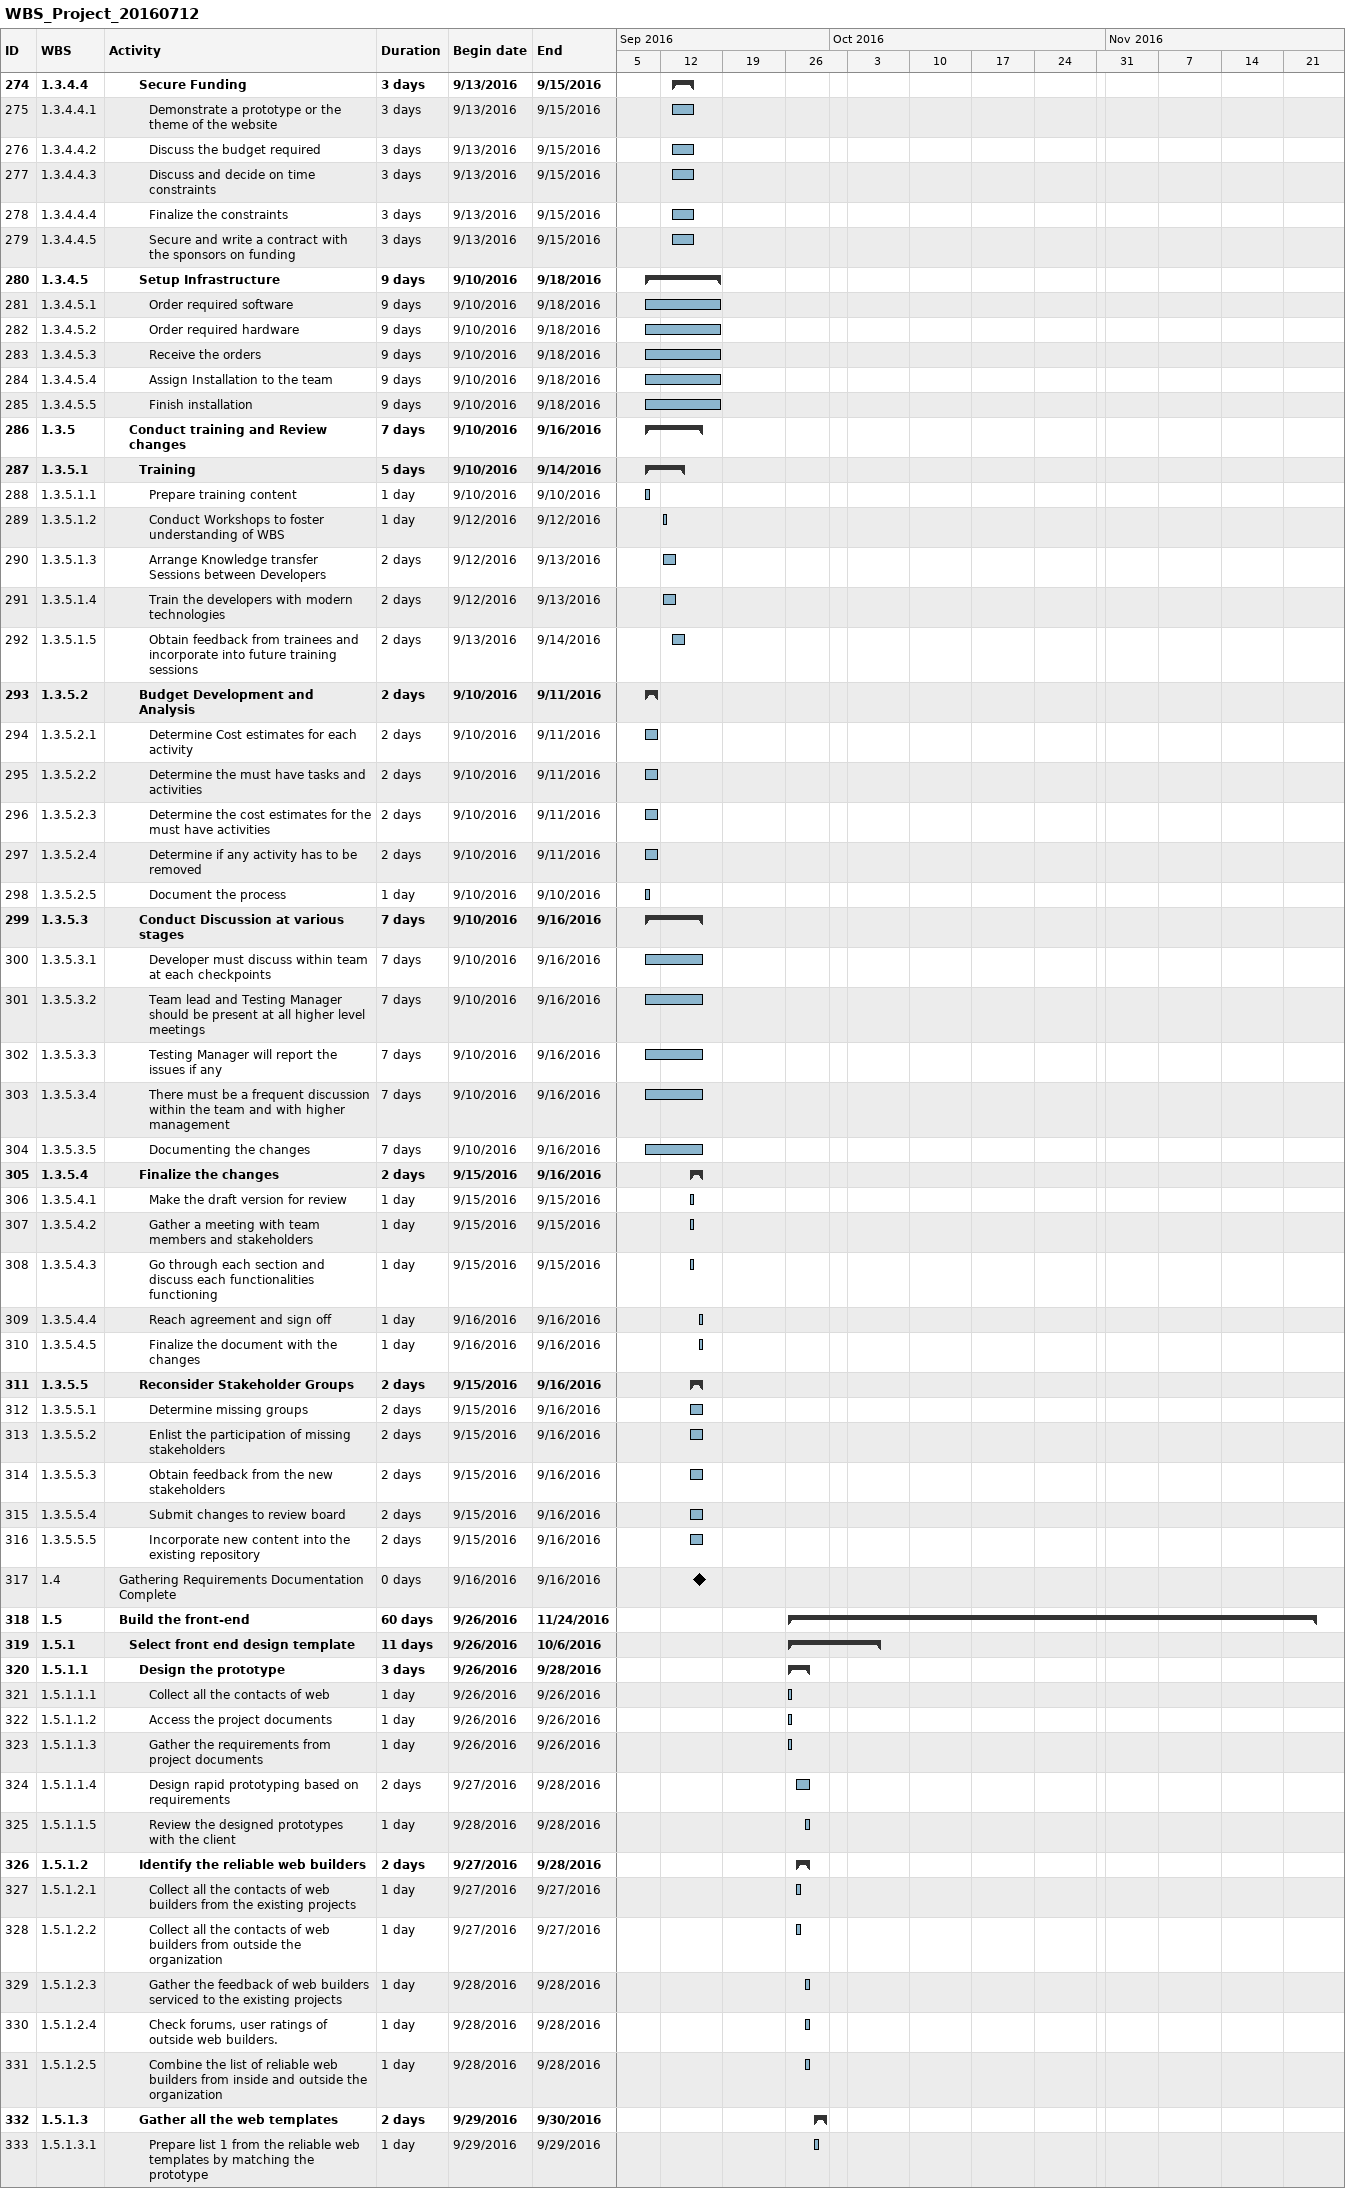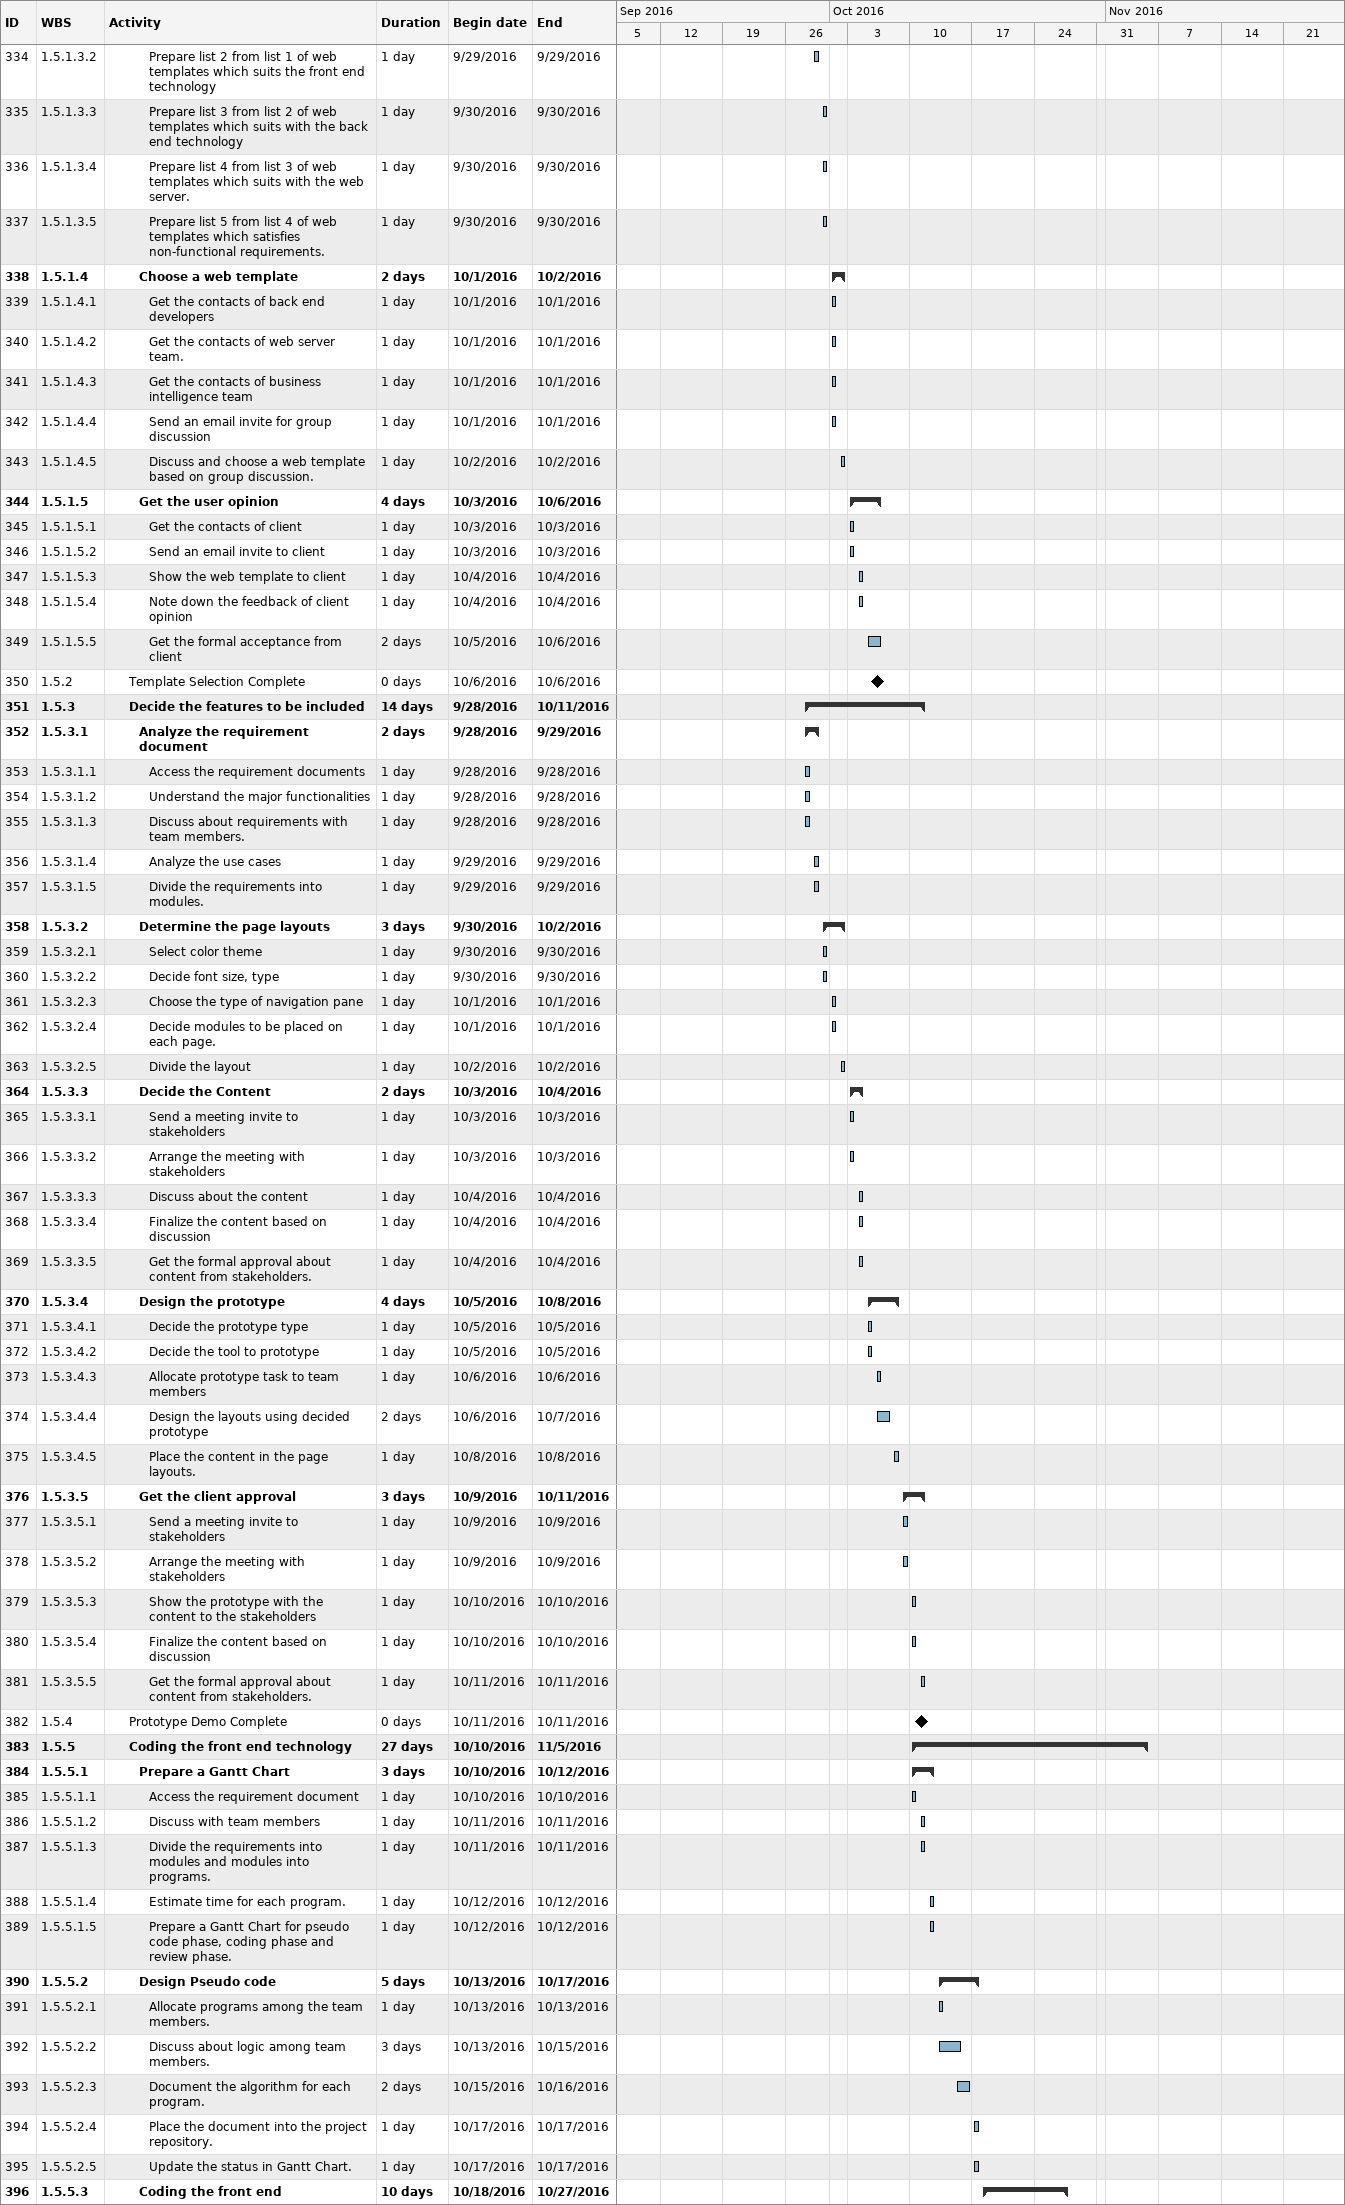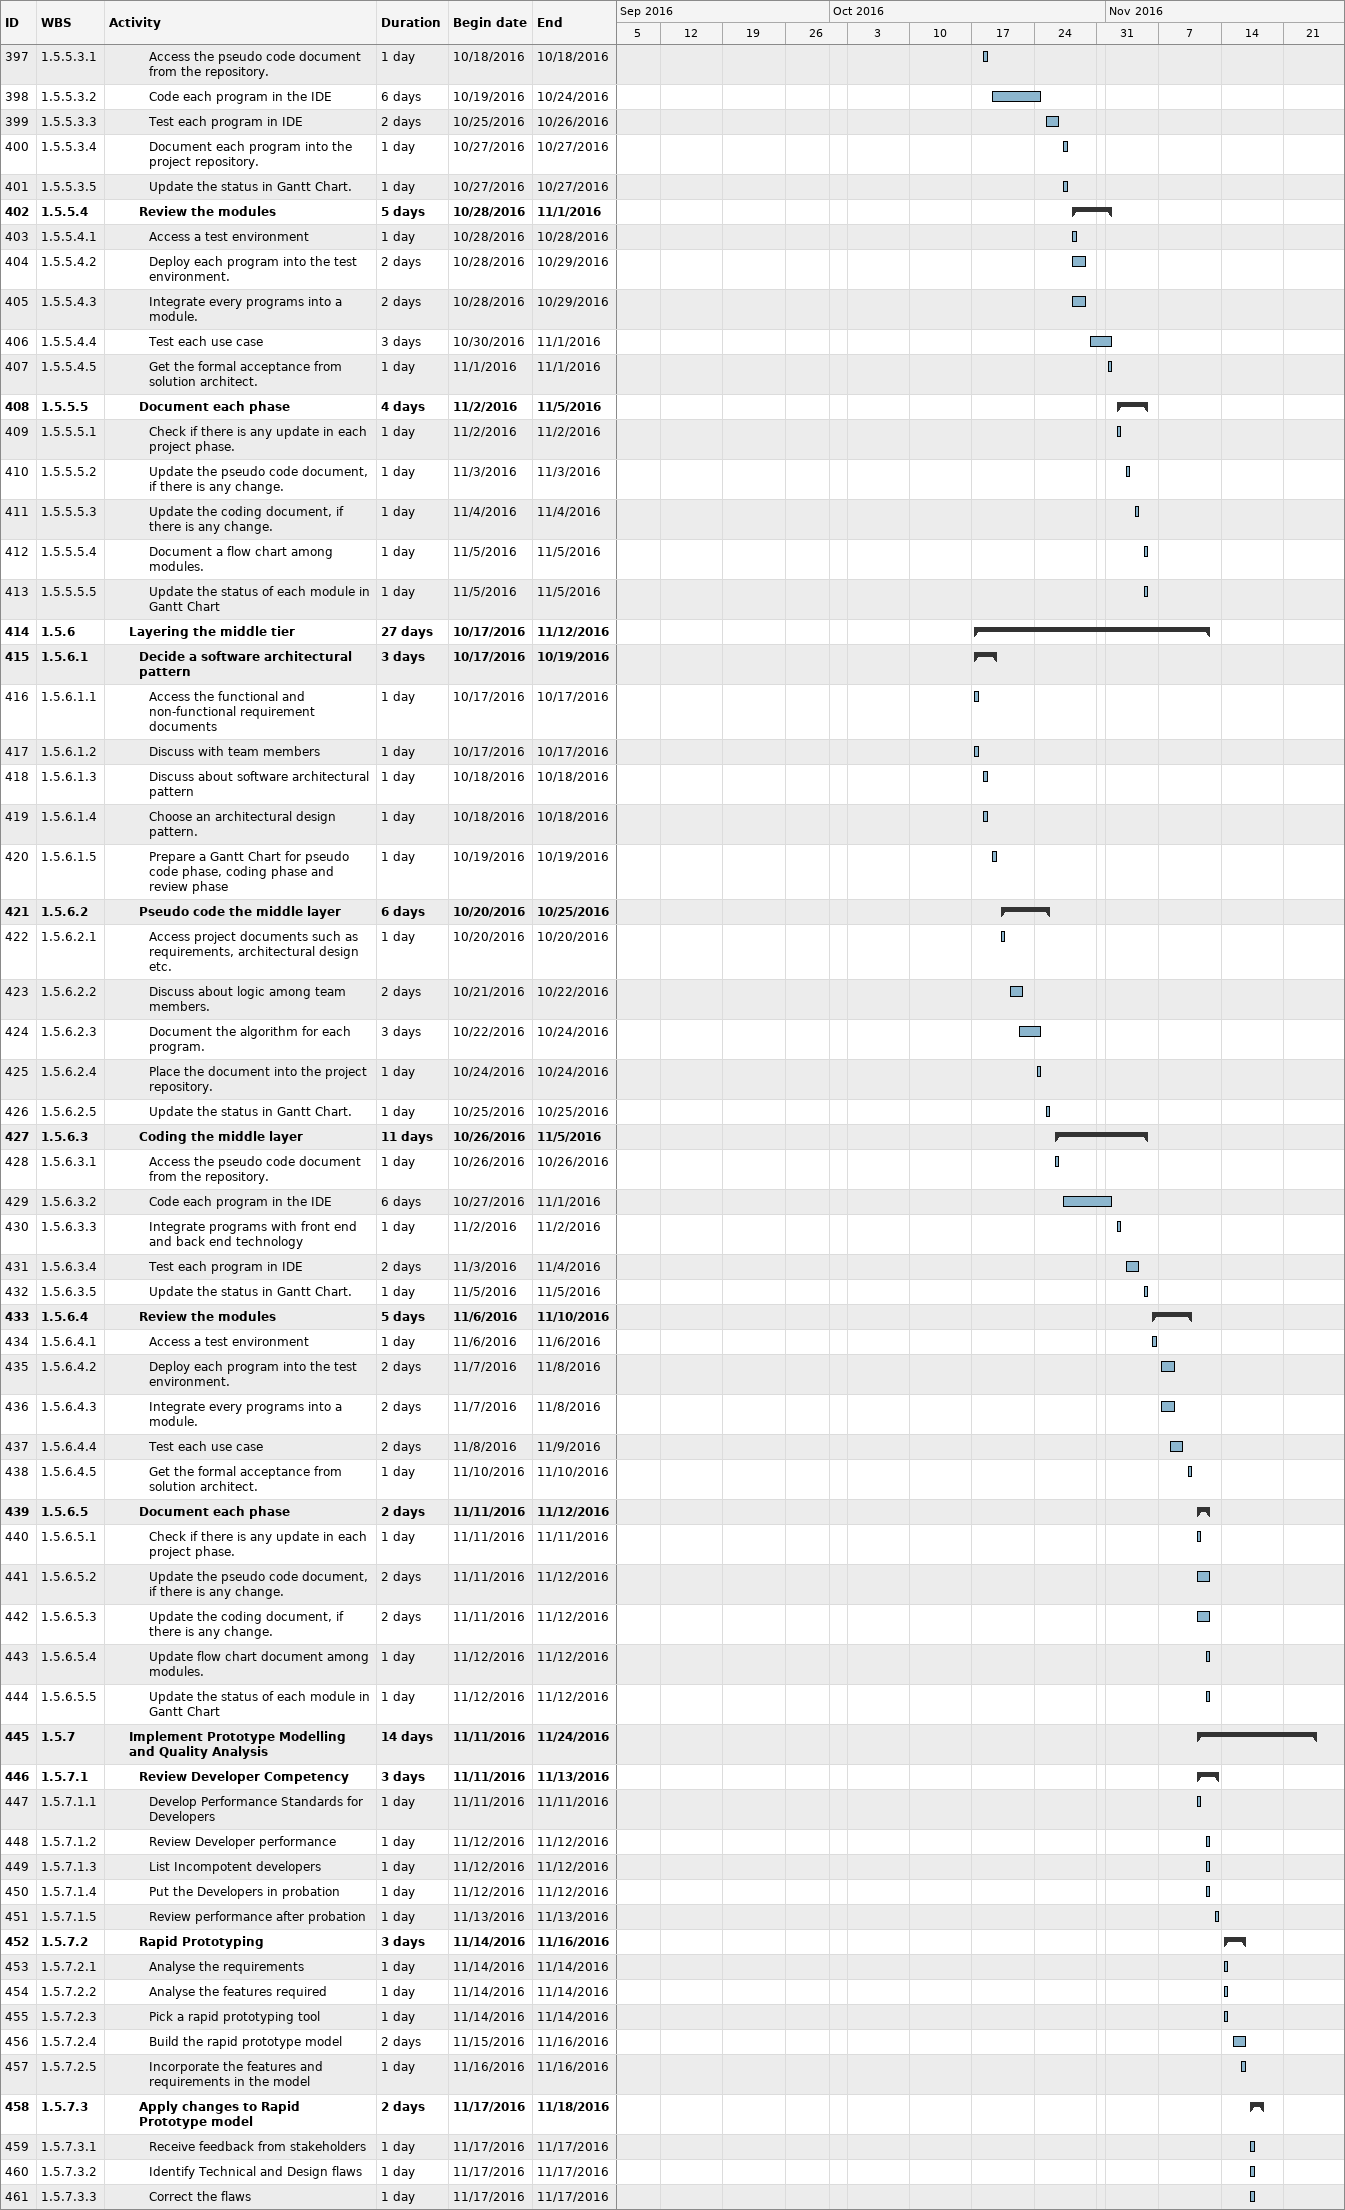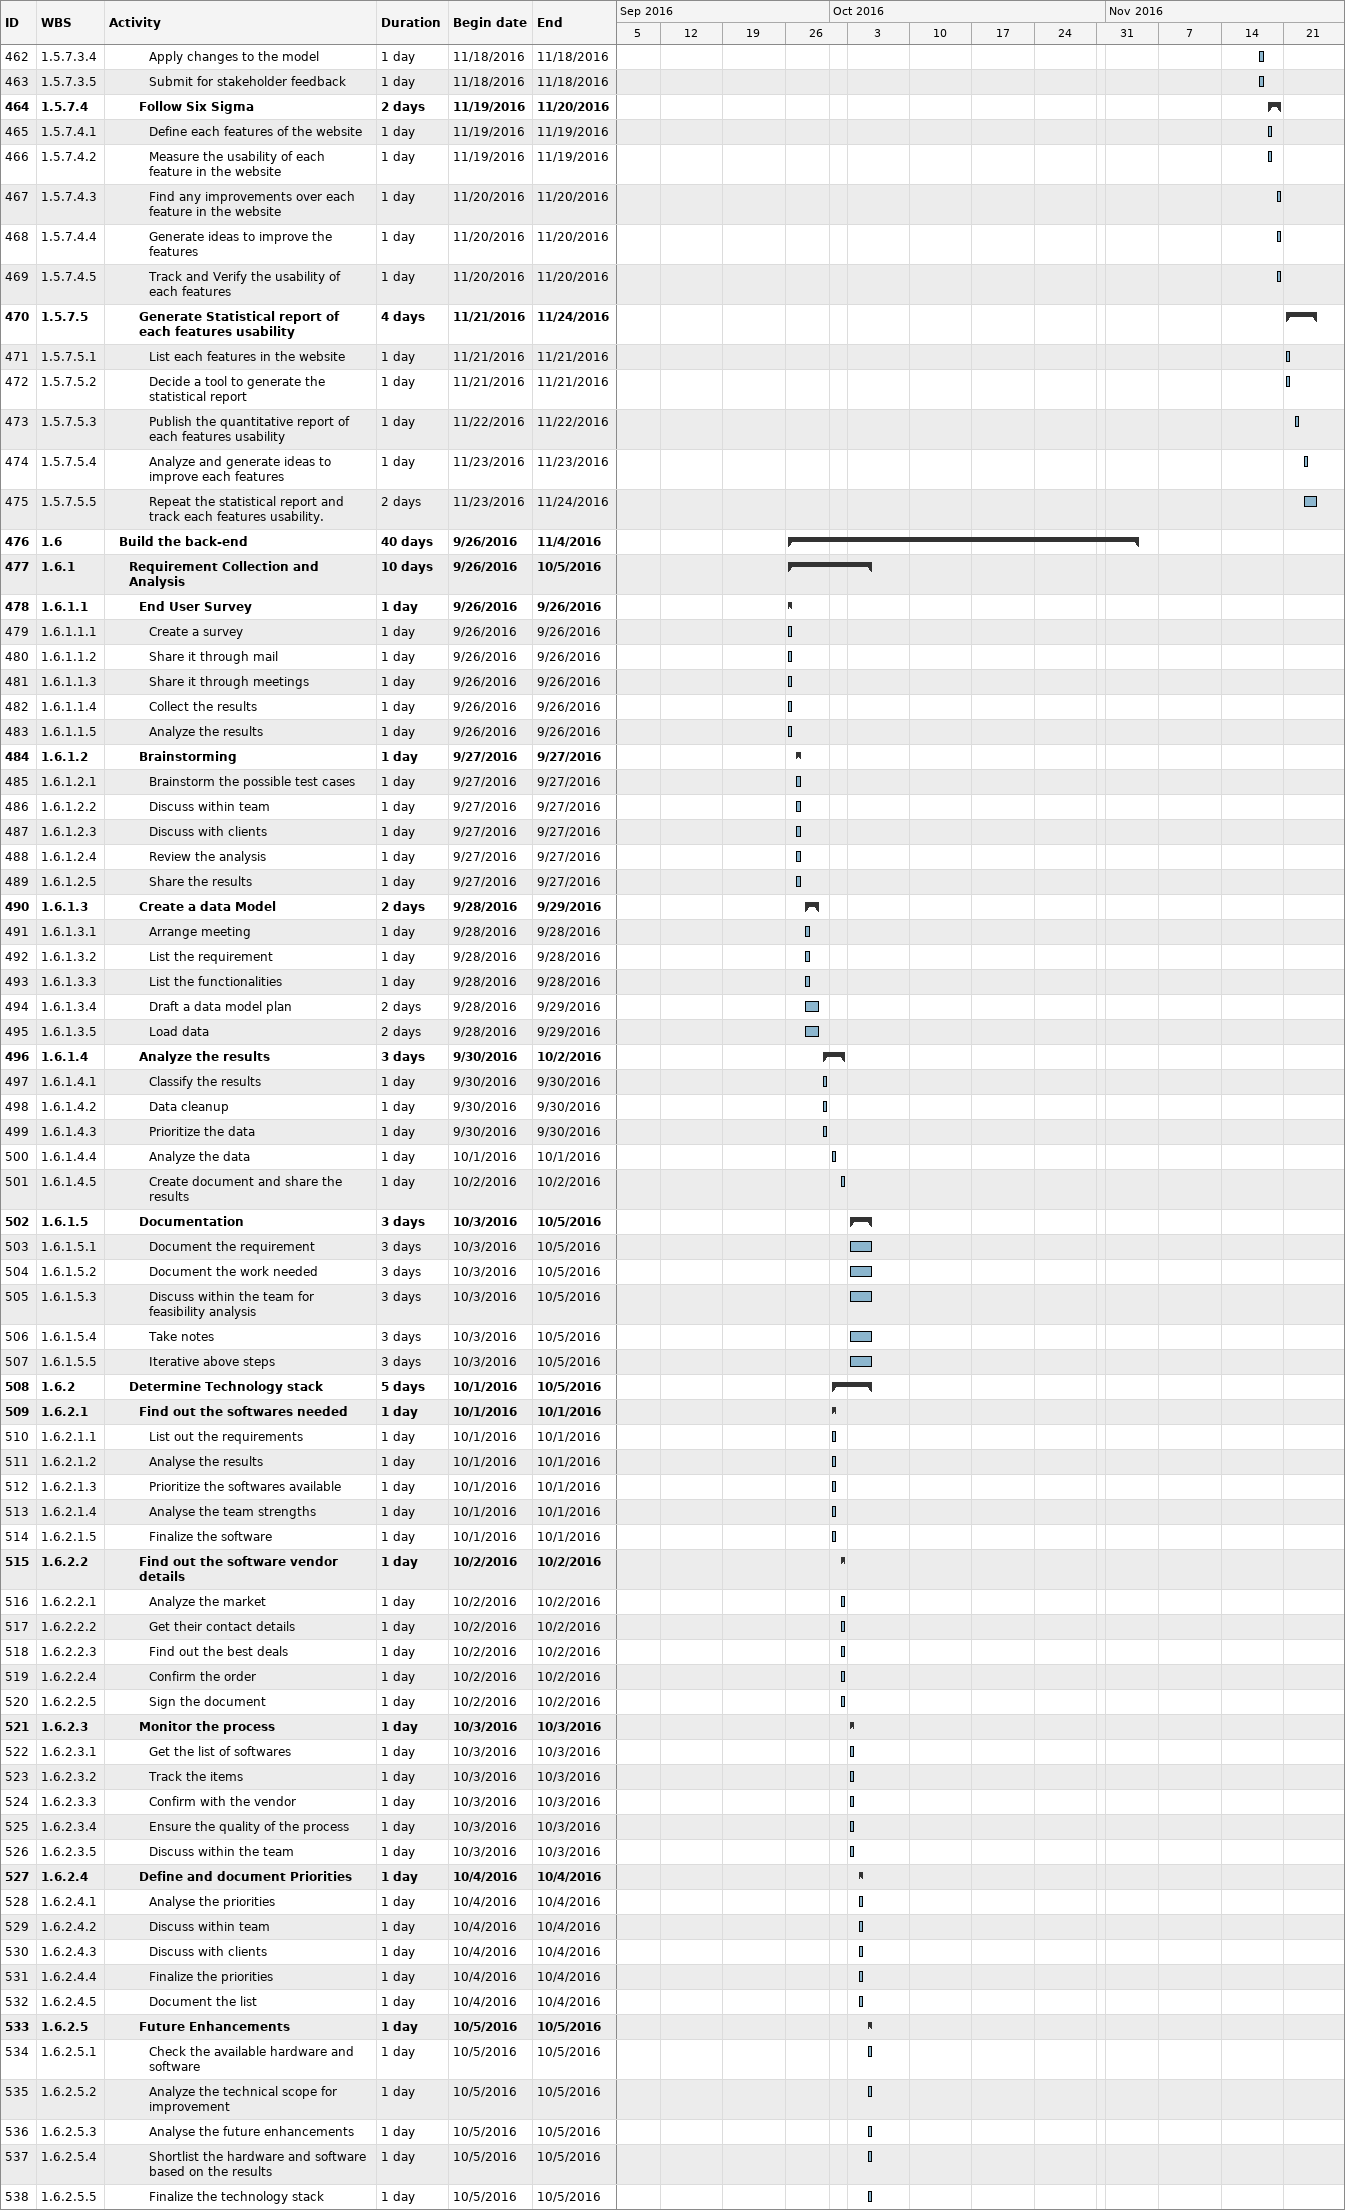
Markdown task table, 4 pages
WBS_Project_20160712

| ID | WBS | Task | Duration | Start | Finish |
|---|---|---|---|---|---|
| 274 | 1.3.4.4 | **Secure Funding** | 3d | 2016-09-13 | 2016-09-15 |
| 275 | 1.3.4.4.1 | Demonstrate a prototype or the theme of the website | 3d | 2016-09-13 | 2016-09-15 |
| 276 | 1.3.4.4.2 | Discuss the budget required | 3d | 2016-09-13 | 2016-09-15 |
| 277 | 1.3.4.4.3 | Discuss and decide on time constraints | 3d | 2016-09-13 | 2016-09-15 |
| 278 | 1.3.4.4.4 | Finalize the constraints | 3d | 2016-09-13 | 2016-09-15 |
| 279 | 1.3.4.4.5 | Secure and write a contract with the sponsors on funding | 3d | 2016-09-13 | 2016-09-15 |
| 280 | 1.3.4.5 | **Setup Infrastructure** | 9d | 2016-09-10 | 2016-09-18 |
| 281 | 1.3.4.5.1 | Order required software | 9d | 2016-09-10 | 2016-09-18 |
| 282 | 1.3.4.5.2 | Order required hardware | 9d | 2016-09-10 | 2016-09-18 |
| 283 | 1.3.4.5.3 | Receive the orders | 9d | 2016-09-10 | 2016-09-18 |
| 284 | 1.3.4.5.4 | Assign Installation to the team | 9d | 2016-09-10 | 2016-09-18 |
| 285 | 1.3.4.5.5 | Finish installation | 9d | 2016-09-10 | 2016-09-18 |
| 286 | 1.3.5 | **Conduct training and Review changes** | 7d | 2016-09-10 | 2016-09-16 |
| 287 | 1.3.5.1 | **Training** | 5d | 2016-09-10 | 2016-09-14 |
| 288 | 1.3.5.1.1 | Prepare training content | 1d | 2016-09-10 | 2016-09-10 |
| 289 | 1.3.5.1.2 | Conduct Workshops to foster understanding of WBS | 1d | 2016-09-12 | 2016-09-12 |
| 290 | 1.3.5.1.3 | Arrange Knowledge transfer Sessions between Developers | 2d | 2016-09-12 | 2016-09-13 |
| 291 | 1.3.5.1.4 | Train the developers with modern technologies | 2d | 2016-09-12 | 2016-09-13 |
| 292 | 1.3.5.1.5 | Obtain feedback from trainees and incorporate into future training sessions | 2d | 2016-09-13 | 2016-09-14 |
| 293 | 1.3.5.2 | **Budget Development and Analysis** | 2d | 2016-09-10 | 2016-09-11 |
| 294 | 1.3.5.2.1 | Determine Cost estimates for each activity | 2d | 2016-09-10 | 2016-09-11 |
| 295 | 1.3.5.2.2 | Determine the must have tasks and activities | 2d | 2016-09-10 | 2016-09-11 |
| 296 | 1.3.5.2.3 | Determine the cost estimates for the must have activities | 2d | 2016-09-10 | 2016-09-11 |
| 297 | 1.3.5.2.4 | Determine if any activity has to be removed | 2d | 2016-09-10 | 2016-09-11 |
| 298 | 1.3.5.2.5 | Document the process | 1d | 2016-09-10 | 2016-09-10 |
| 299 | 1.3.5.3 | **Conduct Discussion at various stages** | 7d | 2016-09-10 | 2016-09-16 |
| 300 | 1.3.5.3.1 | Developer must discuss within team at each checkpoints | 7d | 2016-09-10 | 2016-09-16 |
| 301 | 1.3.5.3.2 | Team lead and Testing Manager should be present at all higher level meetings | 7d | 2016-09-10 | 2016-09-16 |
| 302 | 1.3.5.3.3 | Testing Manager will report the issues if any | 7d | 2016-09-10 | 2016-09-16 |
| 303 | 1.3.5.3.4 | There must be a frequent discussion within the team and with higher management | 7d | 2016-09-10 | 2016-09-16 |
| 304 | 1.3.5.3.5 | Documenting the changes | 7d | 2016-09-10 | 2016-09-16 |
| 305 | 1.3.5.4 | **Finalize the changes** | 2d | 2016-09-15 | 2016-09-16 |
| 306 | 1.3.5.4.1 | Make the draft version for review | 1d | 2016-09-15 | 2016-09-15 |
| 307 | 1.3.5.4.2 | Gather a meeting with team members and stakeholders | 1d | 2016-09-15 | 2016-09-15 |
| 308 | 1.3.5.4.3 | Go through each section and discuss each functionalities functioning | 1d | 2016-09-15 | 2016-09-15 |
| 309 | 1.3.5.4.4 | Reach agreement and sign off | 1d | 2016-09-16 | 2016-09-16 |
| 310 | 1.3.5.4.5 | Finalize the document with the changes | 1d | 2016-09-16 | 2016-09-16 |
| 311 | 1.3.5.5 | **Reconsider Stakeholder Groups** | 2d | 2016-09-15 | 2016-09-16 |
| 312 | 1.3.5.5.1 | Determine missing groups | 2d | 2016-09-15 | 2016-09-16 |
| 313 | 1.3.5.5.2 | Enlist the participation of missing stakeholders | 2d | 2016-09-15 | 2016-09-16 |
| 314 | 1.3.5.5.3 | Obtain feedback from the new stakeholders | 2d | 2016-09-15 | 2016-09-16 |
| 315 | 1.3.5.5.4 | Submit changes to review board | 2d | 2016-09-15 | 2016-09-16 |
| 316 | 1.3.5.5.5 | Incorporate new content into the existing repository | 2d | 2016-09-15 | 2016-09-16 |
| 317 | 1.4 | Gathering Requirements Documentation Complete | 0d | 2016-09-16 | 2016-09-16 |
| 318 | 1.5 | **Build the front-end** | 60d | 2016-09-26 | 2016-11-24 |
| 319 | 1.5.1 | **Select front end design template** | 11d | 2016-09-26 | 2016-10-06 |
| 320 | 1.5.1.1 | **Design the prototype** | 3d | 2016-09-26 | 2016-09-28 |
| 321 | 1.5.1.1.1 | Collect all the contacts of web | 1d | 2016-09-26 | 2016-09-26 |
| 322 | 1.5.1.1.2 | Access the project documents | 1d | 2016-09-26 | 2016-09-26 |
| 323 | 1.5.1.1.3 | Gather the requirements from project documents | 1d | 2016-09-26 | 2016-09-26 |
| 324 | 1.5.1.1.4 | Design rapid prototyping based on requirements | 2d | 2016-09-27 | 2016-09-28 |
| 325 | 1.5.1.1.5 | Review the designed prototypes with the client | 1d | 2016-09-28 | 2016-09-28 |
| 326 | 1.5.1.2 | **Identify the reliable web builders** | 2d | 2016-09-27 | 2016-09-28 |
| 327 | 1.5.1.2.1 | Collect all the contacts of web builders from the existing projects | 1d | 2016-09-27 | 2016-09-27 |
| 328 | 1.5.1.2.2 | Collect all the contacts of web builders from outside the organization | 1d | 2016-09-27 | 2016-09-27 |
| 329 | 1.5.1.2.3 | Gather the feedback of web builders serviced to the existing projects | 1d | 2016-09-28 | 2016-09-28 |
| 330 | 1.5.1.2.4 | Check forums, user ratings of outside web builders. | 1d | 2016-09-28 | 2016-09-28 |
| 331 | 1.5.1.2.5 | Combine the list of reliable web builders from inside and outside the organization | 1d | 2016-09-28 | 2016-09-28 |
| 332 | 1.5.1.3 | **Gather all the web templates** | 2d | 2016-09-29 | 2016-09-30 |
| 333 | 1.5.1.3.1 | Prepare list 1 from the reliable web templates by matching the prototype | 1d | 2016-09-29 | 2016-09-29 |
| 334 | 1.5.1.3.2 | Prepare list 2 from list 1 of web templates which suits the front end technology | 1d | 2016-09-29 | 2016-09-29 |
| 335 | 1.5.1.3.3 | Prepare list 3 from list 2 of web templates which suits with the back end technology | 1d | 2016-09-30 | 2016-09-30 |
| 336 | 1.5.1.3.4 | Prepare list 4 from list 3 of web templates which suits with the web server. | 1d | 2016-09-30 | 2016-09-30 |
| 337 | 1.5.1.3.5 | Prepare list 5 from list 4 of web templates which satisfies non-functional requirements. | 1d | 2016-09-30 | 2016-09-30 |
| 338 | 1.5.1.4 | **Choose a web template** | 2d | 2016-10-01 | 2016-10-02 |
| 339 | 1.5.1.4.1 | Get the contacts of back end developers | 1d | 2016-10-01 | 2016-10-01 |
| 340 | 1.5.1.4.2 | Get the contacts of web server team. | 1d | 2016-10-01 | 2016-10-01 |
| 341 | 1.5.1.4.3 | Get the contacts of business intelligence team | 1d | 2016-10-01 | 2016-10-01 |
| 342 | 1.5.1.4.4 | Send an email invite for group discussion | 1d | 2016-10-01 | 2016-10-01 |
| 343 | 1.5.1.4.5 | Discuss and choose a web template based on group discussion. | 1d | 2016-10-02 | 2016-10-02 |
| 344 | 1.5.1.5 | **Get the user opinion** | 4d | 2016-10-03 | 2016-10-06 |
| 345 | 1.5.1.5.1 | Get the contacts of client | 1d | 2016-10-03 | 2016-10-03 |
| 346 | 1.5.1.5.2 | Send an email invite to client | 1d | 2016-10-03 | 2016-10-03 |
| 347 | 1.5.1.5.3 | Show the web template to client | 1d | 2016-10-04 | 2016-10-04 |
| 348 | 1.5.1.5.4 | Note down the feedback of client opinion | 1d | 2016-10-04 | 2016-10-04 |
| 349 | 1.5.1.5.5 | Get the formal acceptance from client | 2d | 2016-10-05 | 2016-10-06 |
| 350 | 1.5.2 | Template Selection Complete | 0d | 2016-10-06 | 2016-10-06 |
| 351 | 1.5.3 | **Decide the features to be included** | 14d | 2016-09-28 | 2016-10-11 |
| 352 | 1.5.3.1 | **Analyze the requirement document** | 2d | 2016-09-28 | 2016-09-29 |
| 353 | 1.5.3.1.1 | Access the requirement documents | 1d | 2016-09-28 | 2016-09-28 |
| 354 | 1.5.3.1.2 | Understand the major functionalities | 1d | 2016-09-28 | 2016-09-28 |
| 355 | 1.5.3.1.3 | Discuss about requirements with team members. | 1d | 2016-09-28 | 2016-09-28 |
| 356 | 1.5.3.1.4 | Analyze the use cases | 1d | 2016-09-29 | 2016-09-29 |
| 357 | 1.5.3.1.5 | Divide the requirements into modules. | 1d | 2016-09-29 | 2016-09-29 |
| 358 | 1.5.3.2 | **Determine the page layouts** | 3d | 2016-09-30 | 2016-10-02 |
| 359 | 1.5.3.2.1 | Select color theme | 1d | 2016-09-30 | 2016-09-30 |
| 360 | 1.5.3.2.2 | Decide font size, type | 1d | 2016-09-30 | 2016-09-30 |
| 361 | 1.5.3.2.3 | Choose the type of navigation pane | 1d | 2016-10-01 | 2016-10-01 |
| 362 | 1.5.3.2.4 | Decide modules to be placed on each page. | 1d | 2016-10-01 | 2016-10-01 |
| 363 | 1.5.3.2.5 | Divide the layout | 1d | 2016-10-02 | 2016-10-02 |
| 364 | 1.5.3.3 | **Decide the Content** | 2d | 2016-10-03 | 2016-10-04 |
| 365 | 1.5.3.3.1 | Send a meeting invite to stakeholders | 1d | 2016-10-03 | 2016-10-03 |
| 366 | 1.5.3.3.2 | Arrange the meeting with stakeholders | 1d | 2016-10-03 | 2016-10-03 |
| 367 | 1.5.3.3.3 | Discuss about the content | 1d | 2016-10-04 | 2016-10-04 |
| 368 | 1.5.3.3.4 | Finalize the content based on discussion | 1d | 2016-10-04 | 2016-10-04 |
| 369 | 1.5.3.3.5 | Get the formal approval about content from stakeholders. | 1d | 2016-10-04 | 2016-10-04 |
| 370 | 1.5.3.4 | **Design the prototype** | 4d | 2016-10-05 | 2016-10-08 |
| 371 | 1.5.3.4.1 | Decide the prototype type | 1d | 2016-10-05 | 2016-10-05 |
| 372 | 1.5.3.4.2 | Decide the tool to prototype | 1d | 2016-10-05 | 2016-10-05 |
| 373 | 1.5.3.4.3 | Allocate prototype task to team members | 1d | 2016-10-06 | 2016-10-06 |
| 374 | 1.5.3.4.4 | Design the layouts using decided prototype | 2d | 2016-10-06 | 2016-10-07 |
| 375 | 1.5.3.4.5 | Place the content in the page layouts. | 1d | 2016-10-08 | 2016-10-08 |
| 376 | 1.5.3.5 | **Get the client approval** | 3d | 2016-10-09 | 2016-10-11 |
| 377 | 1.5.3.5.1 | Send a meeting invite to stakeholders | 1d | 2016-10-09 | 2016-10-09 |
| 378 | 1.5.3.5.2 | Arrange the meeting with stakeholders | 1d | 2016-10-09 | 2016-10-09 |
| 379 | 1.5.3.5.3 | Show the prototype with the content to the stakeholders | 1d | 2016-10-10 | 2016-10-10 |
| 380 | 1.5.3.5.4 | Finalize the content based on discussion | 1d | 2016-10-10 | 2016-10-10 |
| 381 | 1.5.3.5.5 | Get the formal approval about content from stakeholders. | 1d | 2016-10-11 | 2016-10-11 |
| 382 | 1.5.4 | Prototype Demo Complete | 0d | 2016-10-11 | 2016-10-11 |
| 383 | 1.5.5 | **Coding the front end technology** | 27d | 2016-10-10 | 2016-11-05 |
| 384 | 1.5.5.1 | **Prepare a Gantt Chart** | 3d | 2016-10-10 | 2016-10-12 |
| 385 | 1.5.5.1.1 | Access the requirement document | 1d | 2016-10-10 | 2016-10-10 |
| 386 | 1.5.5.1.2 | Discuss with team members | 1d | 2016-10-11 | 2016-10-11 |
| 387 | 1.5.5.1.3 | Divide the requirements into modules and modules into programs. | 1d | 2016-10-11 | 2016-10-11 |
| 388 | 1.5.5.1.4 | Estimate time for each program. | 1d | 2016-10-12 | 2016-10-12 |
| 389 | 1.5.5.1.5 | Prepare a Gantt Chart for pseudo code phase, coding phase and review phase. | 1d | 2016-10-12 | 2016-10-12 |
| 390 | 1.5.5.2 | **Design Pseudo code** | 5d | 2016-10-13 | 2016-10-17 |
| 391 | 1.5.5.2.1 | Allocate programs among the team members. | 1d | 2016-10-13 | 2016-10-13 |
| 392 | 1.5.5.2.2 | Discuss about logic among team members. | 3d | 2016-10-13 | 2016-10-15 |
| 393 | 1.5.5.2.3 | Document the algorithm for each program. | 2d | 2016-10-15 | 2016-10-16 |
| 394 | 1.5.5.2.4 | Place the document into the project repository. | 1d | 2016-10-17 | 2016-10-17 |
| 395 | 1.5.5.2.5 | Update the status in Gantt Chart. | 1d | 2016-10-17 | 2016-10-17 |
| 396 | 1.5.5.3 | **Coding the front end** | 10d | 2016-10-18 | 2016-10-27 |
| 397 | 1.5.5.3.1 | Access the pseudo code document from the repository. | 1d | 2016-10-18 | 2016-10-18 |
| 398 | 1.5.5.3.2 | Code each program in the IDE | 6d | 2016-10-19 | 2016-10-24 |
| 399 | 1.5.5.3.3 | Test each program in IDE | 2d | 2016-10-25 | 2016-10-26 |
| 400 | 1.5.5.3.4 | Document each program into the project repository. | 1d | 2016-10-27 | 2016-10-27 |
| 401 | 1.5.5.3.5 | Update the status in Gantt Chart. | 1d | 2016-10-27 | 2016-10-27 |
| 402 | 1.5.5.4 | **Review the modules** | 5d | 2016-10-28 | 2016-11-01 |
| 403 | 1.5.5.4.1 | Access a test environment | 1d | 2016-10-28 | 2016-10-28 |
| 404 | 1.5.5.4.2 | Deploy each program into the test environment. | 2d | 2016-10-28 | 2016-10-29 |
| 405 | 1.5.5.4.3 | Integrate every programs into a module. | 2d | 2016-10-28 | 2016-10-29 |
| 406 | 1.5.5.4.4 | Test each use case | 3d | 2016-10-30 | 2016-11-01 |
| 407 | 1.5.5.4.5 | Get the formal acceptance from solution architect. | 1d | 2016-11-01 | 2016-11-01 |
| 408 | 1.5.5.5 | **Document each phase** | 4d | 2016-11-02 | 2016-11-05 |
| 409 | 1.5.5.5.1 | Check if there is any update in each project phase. | 1d | 2016-11-02 | 2016-11-02 |
| 410 | 1.5.5.5.2 | Update the pseudo code document, if there is any change. | 1d | 2016-11-03 | 2016-11-03 |
| 411 | 1.5.5.5.3 | Update the coding document, if there is any change. | 1d | 2016-11-04 | 2016-11-04 |
| 412 | 1.5.5.5.4 | Document a flow chart among modules. | 1d | 2016-11-05 | 2016-11-05 |
| 413 | 1.5.5.5.5 | Update the status of each module in Gantt Chart | 1d | 2016-11-05 | 2016-11-05 |
| 414 | 1.5.6 | **Layering the middle tier** | 27d | 2016-10-17 | 2016-11-12 |
| 415 | 1.5.6.1 | **Decide a software architectural pattern** | 3d | 2016-10-17 | 2016-10-19 |
| 416 | 1.5.6.1.1 | Access the functional and non-functional requirement documents | 1d | 2016-10-17 | 2016-10-17 |
| 417 | 1.5.6.1.2 | Discuss with team members | 1d | 2016-10-17 | 2016-10-17 |
| 418 | 1.5.6.1.3 | Discuss about software architectural pattern | 1d | 2016-10-18 | 2016-10-18 |
| 419 | 1.5.6.1.4 | Choose an architectural design pattern. | 1d | 2016-10-18 | 2016-10-18 |
| 420 | 1.5.6.1.5 | Prepare a Gantt Chart for pseudo code phase, coding phase and review phase | 1d | 2016-10-19 | 2016-10-19 |
| 421 | 1.5.6.2 | **Pseudo code the middle layer** | 6d | 2016-10-20 | 2016-10-25 |
| 422 | 1.5.6.2.1 | Access project documents such as requirements, architectural design etc. | 1d | 2016-10-20 | 2016-10-20 |
| 423 | 1.5.6.2.2 | Discuss about logic among team members. | 2d | 2016-10-21 | 2016-10-22 |
| 424 | 1.5.6.2.3 | Document the algorithm for each program. | 3d | 2016-10-22 | 2016-10-24 |
| 425 | 1.5.6.2.4 | Place the document into the project repository. | 1d | 2016-10-24 | 2016-10-24 |
| 426 | 1.5.6.2.5 | Update the status in Gantt Chart. | 1d | 2016-10-25 | 2016-10-25 |
| 427 | 1.5.6.3 | **Coding the middle layer** | 11d | 2016-10-26 | 2016-11-05 |
| 428 | 1.5.6.3.1 | Access the pseudo code document from the repository. | 1d | 2016-10-26 | 2016-10-26 |
| 429 | 1.5.6.3.2 | Code each program in the IDE | 6d | 2016-10-27 | 2016-11-01 |
| 430 | 1.5.6.3.3 | Integrate programs with front end and back end technology | 1d | 2016-11-02 | 2016-11-02 |
| 431 | 1.5.6.3.4 | Test each program in IDE | 2d | 2016-11-03 | 2016-11-04 |
| 432 | 1.5.6.3.5 | Update the status in Gantt Chart. | 1d | 2016-11-05 | 2016-11-05 |
| 433 | 1.5.6.4 | **Review the modules** | 5d | 2016-11-06 | 2016-11-10 |
| 434 | 1.5.6.4.1 | Access a test environment | 1d | 2016-11-06 | 2016-11-06 |
| 435 | 1.5.6.4.2 | Deploy each program into the test environment. | 2d | 2016-11-07 | 2016-11-08 |
| 436 | 1.5.6.4.3 | Integrate every programs into a module. | 2d | 2016-11-07 | 2016-11-08 |
| 437 | 1.5.6.4.4 | Test each use case | 2d | 2016-11-08 | 2016-11-09 |
| 438 | 1.5.6.4.5 | Get the formal acceptance from solution architect. | 1d | 2016-11-10 | 2016-11-10 |
| 439 | 1.5.6.5 | **Document each phase** | 2d | 2016-11-11 | 2016-11-12 |
| 440 | 1.5.6.5.1 | Check if there is any update in each project phase. | 1d | 2016-11-11 | 2016-11-11 |
| 441 | 1.5.6.5.2 | Update the pseudo code document, if there is any change. | 2d | 2016-11-11 | 2016-11-12 |
| 442 | 1.5.6.5.3 | Update the coding document, if there is any change. | 2d | 2016-11-11 | 2016-11-12 |
| 443 | 1.5.6.5.4 | Update flow chart document among modules. | 1d | 2016-11-12 | 2016-11-12 |
| 444 | 1.5.6.5.5 | Update the status of each module in Gantt Chart | 1d | 2016-11-12 | 2016-11-12 |
| 445 | 1.5.7 | **Implement Prototype Modelling and Quality Analysis** | 14d | 2016-11-11 | 2016-11-24 |
| 446 | 1.5.7.1 | **Review Developer Competency** | 3d | 2016-11-11 | 2016-11-13 |
| 447 | 1.5.7.1.1 | Develop Performance Standards for Developers | 1d | 2016-11-11 | 2016-11-11 |
| 448 | 1.5.7.1.2 | Review Developer performance | 1d | 2016-11-12 | 2016-11-12 |
| 449 | 1.5.7.1.3 | List Incompotent developers | 1d | 2016-11-12 | 2016-11-12 |
| 450 | 1.5.7.1.4 | Put the Developers in probation | 1d | 2016-11-12 | 2016-11-12 |
| 451 | 1.5.7.1.5 | Review performance after probation | 1d | 2016-11-13 | 2016-11-13 |
| 452 | 1.5.7.2 | **Rapid Prototyping** | 3d | 2016-11-14 | 2016-11-16 |
| 453 | 1.5.7.2.1 | Analyse the requirements | 1d | 2016-11-14 | 2016-11-14 |
| 454 | 1.5.7.2.2 | Analyse the features required | 1d | 2016-11-14 | 2016-11-14 |
| 455 | 1.5.7.2.3 | Pick a rapid prototyping tool | 1d | 2016-11-14 | 2016-11-14 |
| 456 | 1.5.7.2.4 | Build the rapid prototype model | 2d | 2016-11-15 | 2016-11-16 |
| 457 | 1.5.7.2.5 | Incorporate the features and requirements in the model | 1d | 2016-11-16 | 2016-11-16 |
| 458 | 1.5.7.3 | **Apply changes to Rapid Prototype model** | 2d | 2016-11-17 | 2016-11-18 |
| 459 | 1.5.7.3.1 | Receive feedback from stakeholders | 1d | 2016-11-17 | 2016-11-17 |
| 460 | 1.5.7.3.2 | Identify Technical and Design flaws | 1d | 2016-11-17 | 2016-11-17 |
| 461 | 1.5.7.3.3 | Correct the flaws | 1d | 2016-11-17 | 2016-11-17 |
| 462 | 1.5.7.3.4 | Apply changes to the model | 1d | 2016-11-18 | 2016-11-18 |
| 463 | 1.5.7.3.5 | Submit for stakeholder feedback | 1d | 2016-11-18 | 2016-11-18 |
| 464 | 1.5.7.4 | **Follow Six Sigma** | 2d | 2016-11-19 | 2016-11-20 |
| 465 | 1.5.7.4.1 | Define each features of the website | 1d | 2016-11-19 | 2016-11-19 |
| 466 | 1.5.7.4.2 | Measure the usability of each feature in the website | 1d | 2016-11-19 | 2016-11-19 |
| 467 | 1.5.7.4.3 | Find any improvements over each feature in the website | 1d | 2016-11-20 | 2016-11-20 |
| 468 | 1.5.7.4.4 | Generate ideas to improve the features | 1d | 2016-11-20 | 2016-11-20 |
| 469 | 1.5.7.4.5 | Track and Verify the usability of each features | 1d | 2016-11-20 | 2016-11-20 |
| 470 | 1.5.7.5 | **Generate Statistical report of each features usability** | 4d | 2016-11-21 | 2016-11-24 |
| 471 | 1.5.7.5.1 | List each features in the website | 1d | 2016-11-21 | 2016-11-21 |
| 472 | 1.5.7.5.2 | Decide a tool to generate the statistical report | 1d | 2016-11-21 | 2016-11-21 |
| 473 | 1.5.7.5.3 | Publish the quantitative report of each features usability | 1d | 2016-11-22 | 2016-11-22 |
| 474 | 1.5.7.5.4 | Analyze and generate ideas to improve each features | 1d | 2016-11-23 | 2016-11-23 |
| 475 | 1.5.7.5.5 | Repeat the statistical report and track each features usability. | 2d | 2016-11-23 | 2016-11-24 |
| 476 | 1.6 | **Build the back-end** | 40d | 2016-09-26 | 2016-11-04 |
| 477 | 1.6.1 | **Requirement Collection and Analysis** | 10d | 2016-09-26 | 2016-10-05 |
| 478 | 1.6.1.1 | **End User Survey** | 1d | 2016-09-26 | 2016-09-26 |
| 479 | 1.6.1.1.1 | Create a survey | 1d | 2016-09-26 | 2016-09-26 |
| 480 | 1.6.1.1.2 | Share it through mail | 1d | 2016-09-26 | 2016-09-26 |
| 481 | 1.6.1.1.3 | Share it through meetings | 1d | 2016-09-26 | 2016-09-26 |
| 482 | 1.6.1.1.4 | Collect the results | 1d | 2016-09-26 | 2016-09-26 |
| 483 | 1.6.1.1.5 | Analyze the results | 1d | 2016-09-26 | 2016-09-26 |
| 484 | 1.6.1.2 | **Brainstorming** | 1d | 2016-09-27 | 2016-09-27 |
| 485 | 1.6.1.2.1 | Brainstorm the possible test cases | 1d | 2016-09-27 | 2016-09-27 |
| 486 | 1.6.1.2.2 | Discuss within team | 1d | 2016-09-27 | 2016-09-27 |
| 487 | 1.6.1.2.3 | Discuss with clients | 1d | 2016-09-27 | 2016-09-27 |
| 488 | 1.6.1.2.4 | Review the analysis | 1d | 2016-09-27 | 2016-09-27 |
| 489 | 1.6.1.2.5 | Share the results | 1d | 2016-09-27 | 2016-09-27 |
| 490 | 1.6.1.3 | **Create a data Model** | 2d | 2016-09-28 | 2016-09-29 |
| 491 | 1.6.1.3.1 | Arrange meeting | 1d | 2016-09-28 | 2016-09-28 |
| 492 | 1.6.1.3.2 | List the requirement | 1d | 2016-09-28 | 2016-09-28 |
| 493 | 1.6.1.3.3 | List the functionalities | 1d | 2016-09-28 | 2016-09-28 |
| 494 | 1.6.1.3.4 | Draft a data model plan | 2d | 2016-09-28 | 2016-09-29 |
| 495 | 1.6.1.3.5 | Load data | 2d | 2016-09-28 | 2016-09-29 |
| 496 | 1.6.1.4 | **Analyze the results** | 3d | 2016-09-30 | 2016-10-02 |
| 497 | 1.6.1.4.1 | Classify the results | 1d | 2016-09-30 | 2016-09-30 |
| 498 | 1.6.1.4.2 | Data cleanup | 1d | 2016-09-30 | 2016-09-30 |
| 499 | 1.6.1.4.3 | Prioritize the data | 1d | 2016-09-30 | 2016-09-30 |
| 500 | 1.6.1.4.4 | Analyze the data | 1d | 2016-10-01 | 2016-10-01 |
| 501 | 1.6.1.4.5 | Create document and share the results | 1d | 2016-10-02 | 2016-10-02 |
| 502 | 1.6.1.5 | **Documentation** | 3d | 2016-10-03 | 2016-10-05 |
| 503 | 1.6.1.5.1 | Document the requirement | 3d | 2016-10-03 | 2016-10-05 |
| 504 | 1.6.1.5.2 | Document the work needed | 3d | 2016-10-03 | 2016-10-05 |
| 505 | 1.6.1.5.3 | Discuss within the team for feasibility analysis | 3d | 2016-10-03 | 2016-10-05 |
| 506 | 1.6.1.5.4 | Take notes | 3d | 2016-10-03 | 2016-10-05 |
| 507 | 1.6.1.5.5 | Iterative above steps | 3d | 2016-10-03 | 2016-10-05 |
| 508 | 1.6.2 | **Determine Technology stack** | 5d | 2016-10-01 | 2016-10-05 |
| 509 | 1.6.2.1 | **Find out the softwares needed** | 1d | 2016-10-01 | 2016-10-01 |
| 510 | 1.6.2.1.1 | List out the requirements | 1d | 2016-10-01 | 2016-10-01 |
| 511 | 1.6.2.1.2 | Analyse the results | 1d | 2016-10-01 | 2016-10-01 |
| 512 | 1.6.2.1.3 | Prioritize the softwares available | 1d | 2016-10-01 | 2016-10-01 |
| 513 | 1.6.2.1.4 | Analyse the team strengths | 1d | 2016-10-01 | 2016-10-01 |
| 514 | 1.6.2.1.5 | Finalize the software | 1d | 2016-10-01 | 2016-10-01 |
| 515 | 1.6.2.2 | **Find out the software vendor details** | 1d | 2016-10-02 | 2016-10-02 |
| 516 | 1.6.2.2.1 | Analyze the market | 1d | 2016-10-02 | 2016-10-02 |
| 517 | 1.6.2.2.2 | Get their contact details | 1d | 2016-10-02 | 2016-10-02 |
| 518 | 1.6.2.2.3 | Find out the best deals | 1d | 2016-10-02 | 2016-10-02 |
| 519 | 1.6.2.2.4 | Confirm the order | 1d | 2016-10-02 | 2016-10-02 |
| 520 | 1.6.2.2.5 | Sign the document | 1d | 2016-10-02 | 2016-10-02 |
| 521 | 1.6.2.3 | **Monitor the process** | 1d | 2016-10-03 | 2016-10-03 |
| 522 | 1.6.2.3.1 | Get the list of softwares | 1d | 2016-10-03 | 2016-10-03 |
| 523 | 1.6.2.3.2 | Track the items | 1d | 2016-10-03 | 2016-10-03 |
| 524 | 1.6.2.3.3 | Confirm with the vendor | 1d | 2016-10-03 | 2016-10-03 |
| 525 | 1.6.2.3.4 | Ensure the quality of the process | 1d | 2016-10-03 | 2016-10-03 |
| 526 | 1.6.2.3.5 | Discuss within the team | 1d | 2016-10-03 | 2016-10-03 |
| 527 | 1.6.2.4 | **Define and document Priorities** | 1d | 2016-10-04 | 2016-10-04 |
| 528 | 1.6.2.4.1 | Analyse the priorities | 1d | 2016-10-04 | 2016-10-04 |
| 529 | 1.6.2.4.2 | Discuss within team | 1d | 2016-10-04 | 2016-10-04 |
| 530 | 1.6.2.4.3 | Discuss with clients | 1d | 2016-10-04 | 2016-10-04 |
| 531 | 1.6.2.4.4 | Finalize the priorities | 1d | 2016-10-04 | 2016-10-04 |
| 532 | 1.6.2.4.5 | Document the list | 1d | 2016-10-04 | 2016-10-04 |
| 533 | 1.6.2.5 | **Future Enhancements** | 1d | 2016-10-05 | 2016-10-05 |
| 534 | 1.6.2.5.1 | Check the available hardware and software | 1d | 2016-10-05 | 2016-10-05 |
| 535 | 1.6.2.5.2 | Analyze the technical scope for improvement | 1d | 2016-10-05 | 2016-10-05 |
| 536 | 1.6.2.5.3 | Analyse the future enhancements | 1d | 2016-10-05 | 2016-10-05 |
| 537 | 1.6.2.5.4 | Shortlist the hardware and software based on the results | 1d | 2016-10-05 | 2016-10-05 |
| 538 | 1.6.2.5.5 | Finalize the technology stack | 1d | 2016-10-05 | 2016-10-05 |
